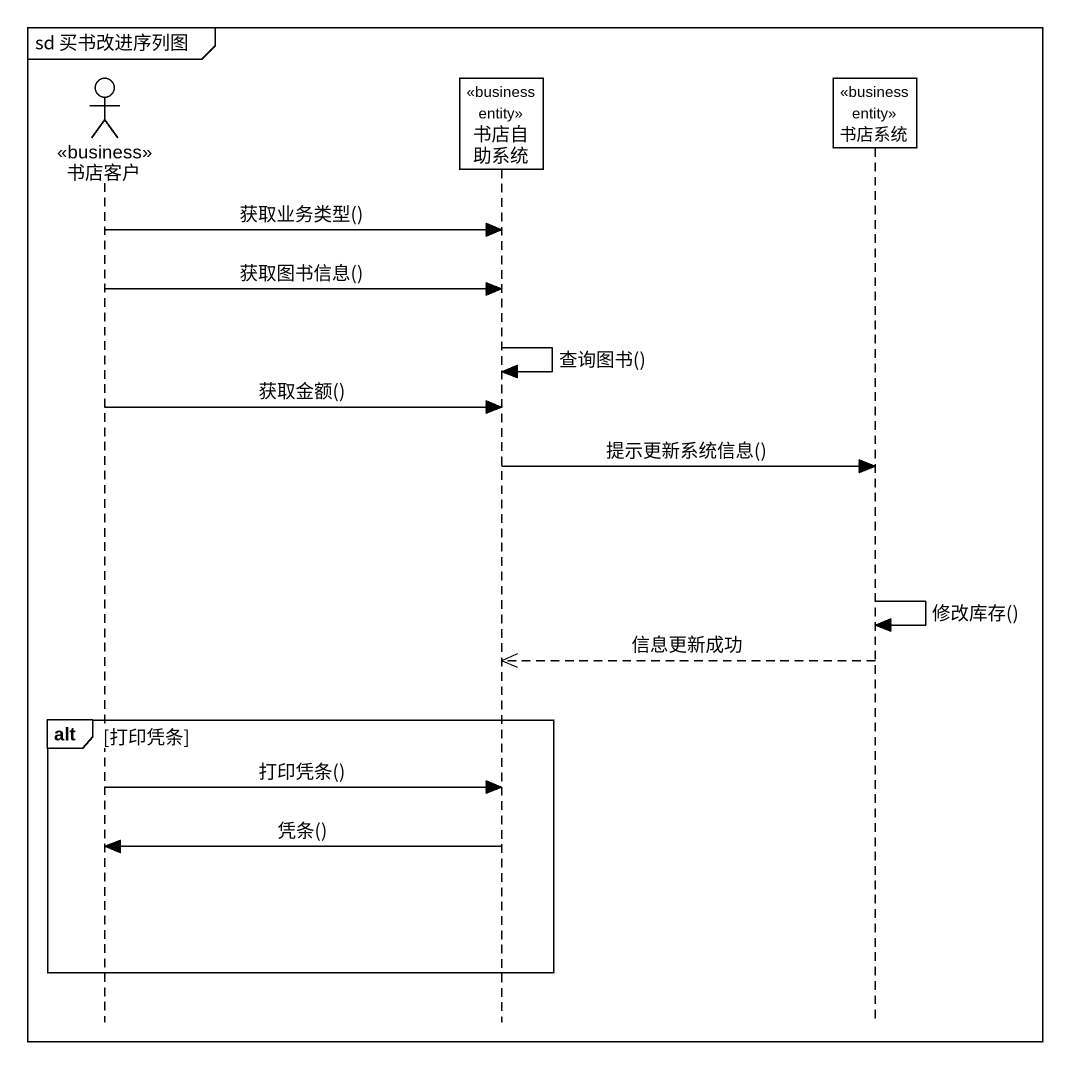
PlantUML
@startuml
mainframe sd 买书改进序列图
hide footbox
actor 书店客户 <<business>> #FFFFFF
participant 书店自助系统 <<business entity>>
participant 书店系统 <<business entity>>

书店客户 -> 书店自助系统 : 获取业务类型()
书店客户 -> 书店自助系统 : 获取图书信息()
书店自助系统 -> 书店自助系统 : 查询图书()
书店客户 -> 书店自助系统 : 获取金额()
书店自助系统 -> 书店系统 : 提示更新系统信息()
书店系统 -> 书店系统 : 修改库存()
书店系统 -->> 书店自助系统 : 信息更新成功
alt 打印凭条
  书店客户 -> 书店自助系统 : 打印凭条()
  书店自助系统 -> 书店客户 : 凭条()
end
@enduml
